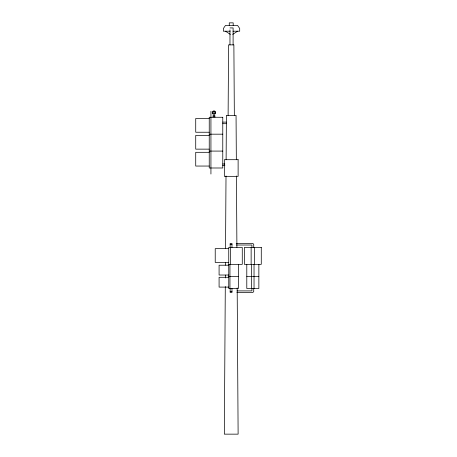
<?xml version="1.0" encoding="UTF-8"?>
<svg xmlns="http://www.w3.org/2000/svg" width="457" height="457" viewBox="0 0 457 457"><rect width="100%" height="100%" fill="white"/><g stroke="black" fill="none" stroke-linecap="round" stroke-linejoin="round"><path stroke-width="0.69" d="M225.295 286.522L224.336 434.15L238.12 434.15L237.172 287.95M225.352 277.965L225.37 275.108M225.432 265.129L225.45 262.272M225.541 248.722L226.009 175.979M226.118 159.573L226.404 115.358L236.052 115.358L236.338 159.573M228.112 115.358L228.58 44.866L233.875 44.866L234.344 115.358M214.887 113.45L215.264 112.542L214.887 111.634L213.979 111.257L213.071 111.634L212.694 112.542L213.071 113.45M215.19 113.753L215.693 112.542L215.19 111.331L213.979 110.828L212.768 111.331L212.265 112.542L212.768 113.753M232.756 34.378L237.577 31.207M229.968 27.923L233.104 27.923L233.104 44.969M230.117 31.207L223.376 31.207L223.376 28.488L225.501 25.415L237.577 25.415L239.697 28.488L239.697 31.207L232.961 31.207M209.243 118.5L195.722 118.5L195.722 132.239L209.243 132.239M222.77 122.105L226.301 122.105M222.77 123.687L226.204 123.687M209.243 134.181L222.77 134.181M209.243 135.409L195.722 135.409L195.722 149.142L209.243 149.142M209.243 151.084L222.77 151.084M209.243 152.312L195.722 152.312L195.722 166.051L209.243 166.051M222.77 163.989L224.827 163.989M222.77 165.577L224.89 165.577M236.212 243.432L252.83 243.432L253.732 244.341L253.732 247.431M230.162 244.341L231.973 244.341M236.303 245.021L251.921 245.021L251.921 247.431M228.746 248.659L215.224 248.659L215.224 262.398L228.746 262.398M228.746 264.34L242.273 264.34L242.273 247.431L228.746 247.431L228.746 288.493L238.405 288.493L238.405 264.34M228.746 265.214L219.086 265.214L219.086 275.028L228.746 275.028M228.746 276.416L238.405 276.416M246.791 276.416L258.862 276.416M228.746 277.29L219.086 277.29L219.086 287.105L228.746 287.105M237.012 290.903L251.921 290.903L251.921 288.493M230.162 291.583L231.973 291.583M236.903 292.491L252.83 292.491L253.732 291.583L253.732 288.493M225.501 31.207L230.322 34.378M236.446 175.979L236.909 247.294M258.862 264.34L258.862 288.493L246.791 288.493L246.791 264.34M254.515 247.431L254.515 264.34M254.035 264.34L254.035 288.493M251.618 264.34L251.618 288.493M251.139 247.431L251.139 264.34M233.19 25.415L233.19 22.85L229.265 22.85L229.265 25.415M231.973 247.431L231.973 243.432L230.162 243.432L230.162 247.431M231.973 288.493L231.973 292.491L230.162 292.491L230.162 288.493M230.437 247.431L230.437 264.34M229.968 29.899L229.968 44.969M229.957 264.34L229.957 288.493M214.881 117.272L214.881 116.067L213.071 116.067L213.071 117.272M214.733 112.639L214.733 116.067M213.225 112.639L213.225 116.067M210.934 111.24L210.934 174.031M222.77 117.272L209.243 117.272L209.243 167.993L222.77 167.993L222.77 117.272M238.12 159.699L224.336 159.699L224.336 176.339L238.12 176.339L238.12 159.699M261.278 247.431L244.375 247.431L244.375 264.34L261.278 264.34L261.278 247.431"/></g></svg>
